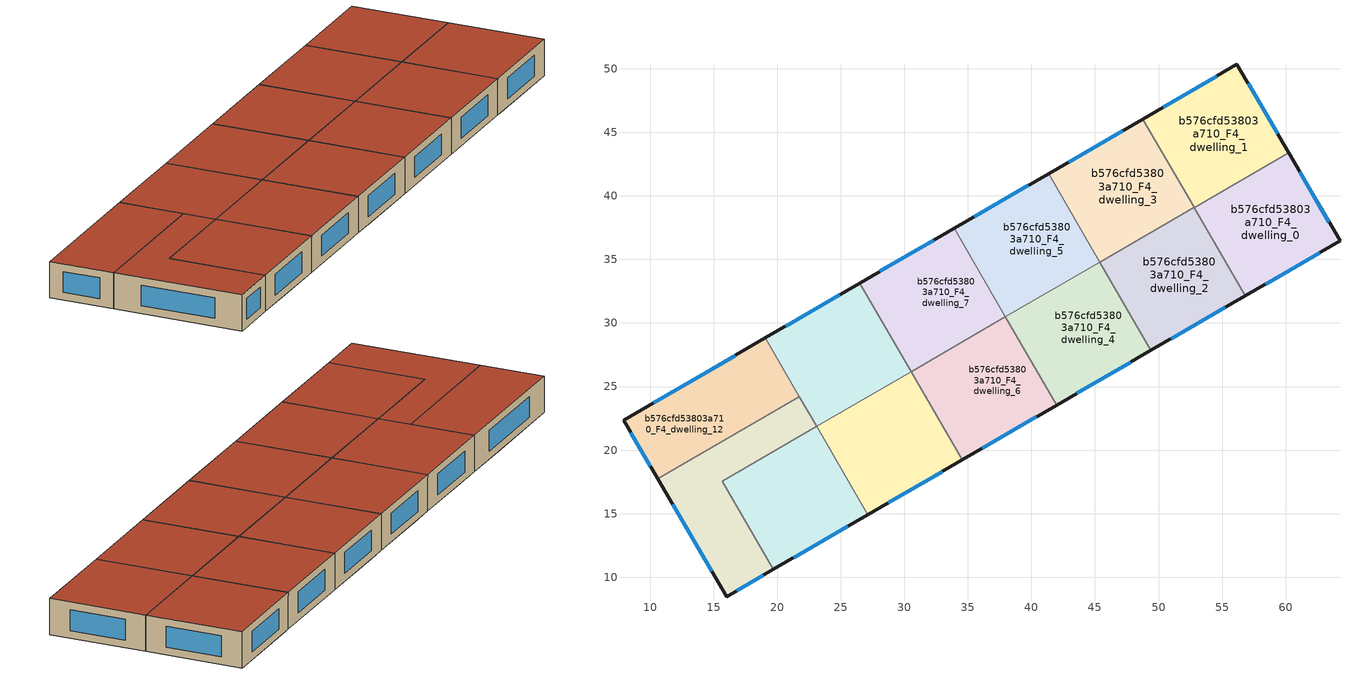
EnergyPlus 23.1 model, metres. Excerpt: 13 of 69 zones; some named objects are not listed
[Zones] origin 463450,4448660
b576cfd53803a710_F4_dwelling_0
 floor to b576cfd53803a710_F3_dwelling_7 (EU_floor_Construction): 60.23,43.38 64.28,36.46 57.37,32.45 53.35,39.4 z12
 floor adiabatic (EU_floor_Construction): 53.35,39.4 57.37,32.45 56.83,32.14 52.81,39.08 z12
 wall outside (EU_wall_Construction): 56.83,32.14 64.28,36.46 60.23,43.38 z12:15
 wall to b576cfd53803a710_F4_dwelling_1 (EU_wall_Construction): 60.23,43.38 52.81,39.08 z12:15
 wall to b576cfd53803a710_F4_dwelling_2 (EU_wall_Construction): 52.81,39.08 56.83,32.14 z12:15
 window (EU_Window_Construction): 63.41,37.94 61.1,41.9 / 58.43,33.06 62.68,35.53 z12.64:14.36
 roof outside (EU_roof_Construction): 64.28,36.46 60.23,43.38 52.81,39.08 56.83,32.14 z15
b576cfd53803a710_F4_dwelling_1
 floor to b576cfd53803a710_F3_dwelling_0 (EU_floor_Construction): 56.17,50.33 60.22,43.4 53.32,39.39 49.29,46.34 z12
 floor to b576cfd53803a710_F3_dwelling_1 (EU_floor_Construction): 49.29,46.34 53.32,39.39 52.8,39.09 48.77,46.04 z12
 floor to b576cfd53803a710_F3_dwelling_7 (EU_floor_Construction): 60.22,43.4 60.23,43.38 53.35,39.4 53.34,39.41 z12
 wall outside (EU_wall_Construction): 60.23,43.38 56.17,50.33 48.77,46.04 z12:15
 wall to b576cfd53803a710_F4_dwelling_3 (EU_wall_Construction): 48.77,46.04 52.8,39.09 z12:15
 wall to b576cfd53803a710_F4_dwelling_2 (EU_wall_Construction): 52.8,39.09 52.81,39.08 z12:15
 window (EU_Window_Construction): 59.36,44.87 57.04,48.85 / 54.59,49.42 50.36,46.96 z12.64:14.36
 roof outside (EU_roof_Construction): 60.23,43.38 56.17,50.33 48.77,46.04 52.81,39.08 z15
b576cfd53803a710_F4_dwelling_10
 floor to b576cfd53803a710_F3_dwelling_12 (EU_floor_Construction): 23.11,21.87 27.13,14.93 22.9,12.47 18.88,19.42 z12
 floor to b576cfd53803a710_F3_dwelling_13 (EU_floor_Construction): 18.88,19.42 22.9,12.47 19.71,10.62 15.68,17.57 z12
 wall outside (EU_wall_Construction): 19.71,10.62 27.14,14.93 z12:15
 wall to b576cfd53803a710_F4_dwelling_11 (EU_wall_Construction): 23.1,21.88 15.68,17.57 19.71,10.62 z12:15
 wall to b576cfd53803a710_F4_dwelling_8 (EU_wall_Construction): 27.14,14.93 23.11,21.88 z12:15
 window (EU_Window_Construction): 21.3,11.54 25.54,14 z12.64:14.36
 roof outside (EU_roof_Construction): 27.14,14.93 23.1,21.88 15.68,17.57 19.71,10.62 z15
b576cfd53803a710_F4_dwelling_11
 floor to b576cfd53803a710_F3_dwelling_13 (EU_floor_Construction): 15.68,17.57 19.71,10.62 16.02,8.48 11.97,15.42 z12
 floor to b576cfd53803a710_F3_dwelling_6 (EU_floor_Construction): 17.5,21.73 18.85,19.41 11.97,15.42 10.61,17.74 z12
 floor to b576cfd53803a710_F3_dwelling_5 (EU_floor_Construction): 21.76,24.2 23.1,21.88 18.85,19.41 17.5,21.73 z12
 wall outside (EU_wall_Construction): 10.61,17.74 16.02,8.48 19.71,10.62 z12:15
 wall to b576cfd53803a710_F4_dwelling_12 (EU_wall_Construction): 21.76,24.2 10.61,17.74 z12:15
 wall to b576cfd53803a710_F4_dwelling_9 (EU_wall_Construction): 23.1,21.88 21.76,24.2 z12:15
 window (EU_Window_Construction): 16.81,8.94 18.92,10.16 / 11.77,15.75 14.86,10.46 z12.64:14.36
 roof outside (EU_roof_Construction): 19.71,10.62 15.68,17.57 23.1,21.88 21.76,24.2 10.61,17.74 16.02,8.48 z15
b576cfd53803a710_F4_dwelling_12
 floor to b576cfd53803a710_F3_dwelling_6 (EU_floor_Construction): 14.82,26.36 17.5,21.73 10.61,17.74 7.91,22.35 z12
 floor to b576cfd53803a710_F3_dwelling_5 (EU_floor_Construction): 19.08,28.83 21.76,24.2 17.5,21.73 14.82,26.36 z12
 wall outside (EU_wall_Construction): 19.08,28.83 7.91,22.35 10.61,17.74 z12:15
 wall to b576cfd53803a710_F4_dwelling_9 (EU_wall_Construction): 21.76,24.2 19.08,28.83 z12:15
 window (EU_Window_Construction): 8.49,21.36 10.03,18.72 / 16.69,27.44 10.3,23.74 z12.64:14.36
 roof outside (EU_roof_Construction): 21.76,24.2 19.08,28.83 7.91,22.35 10.61,17.74 z15
b576cfd53803a710_F4_dwelling_2
 floor to b576cfd53803a710_F3_dwelling_8 (EU_floor_Construction): 52.8,39.09 56.83,32.14 50.48,28.46 46.45,35.41 z12
 floor to b576cfd53803a710_F3_dwelling_9 (EU_floor_Construction): 46.45,35.41 50.48,28.46 49.41,27.84 45.38,34.79 z12
 wall outside (EU_wall_Construction): 49.41,27.84 56.83,32.14 z12:15
 wall to b576cfd53803a710_F4_dwelling_3 (EU_wall_Construction): 52.8,39.09 45.38,34.79 z12:15
 wall to b576cfd53803a710_F4_dwelling_4 (EU_wall_Construction): 45.38,34.79 49.41,27.84 z12:15
 window (EU_Window_Construction): 51,28.76 55.24,31.22 z12.64:14.36
 roof outside (EU_roof_Construction): 56.83,32.14 52.8,39.09 45.38,34.79 49.41,27.84 z15
b576cfd53803a710_F4_dwelling_3
 floor to b576cfd53803a710_F3_dwelling_1 (EU_floor_Construction): 48.77,46.04 52.8,39.09 46.42,35.4 42.4,42.35 z12
 floor to b576cfd53803a710_F3_dwelling_2 (EU_floor_Construction): 42.4,42.35 46.42,35.4 45.38,34.79 41.35,41.74 z12
 wall outside (EU_wall_Construction): 48.77,46.04 41.35,41.74 z12:15
 wall to b576cfd53803a710_F4_dwelling_5 (EU_wall_Construction): 41.35,41.74 45.38,34.79 z12:15
 window (EU_Window_Construction): 47.18,45.12 42.94,42.66 z12.64:14.36
 roof outside (EU_roof_Construction): 52.8,39.09 48.77,46.04 41.35,41.74 45.38,34.79 z15
b576cfd53803a710_F4_dwelling_4
 floor to b576cfd53803a710_F3_dwelling_9 (EU_floor_Construction): 45.38,34.79 49.41,27.84 43.59,24.46 39.56,31.42 z12
 floor to b576cfd53803a710_F3_dwelling_10 (EU_floor_Construction): 39.56,31.42 43.59,24.46 41.98,23.53 37.96,30.48 z12
 wall outside (EU_wall_Construction): 41.98,23.53 49.41,27.84 z12:15
 wall to b576cfd53803a710_F4_dwelling_5 (EU_wall_Construction): 45.38,34.79 37.96,30.48 z12:15
 wall to b576cfd53803a710_F4_dwelling_6 (EU_wall_Construction): 37.95,30.48 41.98,23.53 z12:15
 window (EU_Window_Construction): 43.58,24.46 47.82,26.92 z12.64:14.36
 roof outside (EU_roof_Construction): 49.41,27.84 45.38,34.79 37.96,30.48 41.98,23.53 z15
b576cfd53803a710_F4_dwelling_5
 floor to b576cfd53803a710_F3_dwelling_2 (EU_floor_Construction): 41.35,41.74 45.38,34.79 39.53,31.4 35.5,38.35 z12
 floor to b576cfd53803a710_F3_dwelling_3 (EU_floor_Construction): 35.5,38.35 39.53,31.4 37.95,30.49 33.92,37.43 z12
 wall outside (EU_wall_Construction): 41.35,41.74 33.92,37.43 z12:15
 wall to b576cfd53803a710_F4_dwelling_7 (EU_wall_Construction): 33.92,37.43 37.95,30.48 z12:15
 window (EU_Window_Construction): 39.76,40.82 35.51,38.36 z12.64:14.36
 roof outside (EU_roof_Construction): 45.38,34.79 41.35,41.74 33.92,37.43 37.96,30.48 z15
b576cfd53803a710_F4_dwelling_6
 floor to b576cfd53803a710_F3_dwelling_10 (EU_floor_Construction): 37.96,30.49 41.98,23.53 36.7,20.47 32.67,27.42 z12
 floor to b576cfd53803a710_F3_dwelling_11 (EU_floor_Construction): 32.67,27.42 36.7,20.47 34.56,19.23 30.53,26.18 z12
 wall outside (EU_wall_Construction): 34.56,19.23 41.98,23.53 z12:15
 wall to b576cfd53803a710_F4_dwelling_8 (EU_wall_Construction): 30.53,26.18 34.56,19.23 z12:15
 wall to b576cfd53803a710_F4_dwelling_7 (EU_wall_Construction): 37.96,30.49 30.53,26.18 z12:15
 window (EU_Window_Construction): 36.15,20.15 40.39,22.61 z12.64:14.36
 roof outside (EU_roof_Construction): 41.98,23.53 37.96,30.49 30.53,26.18 34.56,19.23 z15
b576cfd53803a710_F4_dwelling_7
 floor to b576cfd53803a710_F3_dwelling_3 (EU_floor_Construction): 33.92,37.43 37.95,30.49 32.64,27.4 28.61,34.35 z12
 floor to b576cfd53803a710_F3_dwelling_4 (EU_floor_Construction): 28.61,34.35 32.64,27.4 30.53,26.18 26.5,33.13 z12
 wall outside (EU_wall_Construction): 33.92,37.43 26.5,33.13 z12:15
 wall to b576cfd53803a710_F4_dwelling_9 (EU_wall_Construction): 26.5,33.13 30.53,26.18 z12:15
 window (EU_Window_Construction): 32.33,36.51 28.09,34.05 z12.64:14.36
 roof outside (EU_roof_Construction): 37.96,30.49 33.92,37.43 26.5,33.13 30.53,26.18 z15
b576cfd53803a710_F4_dwelling_8
 floor to b576cfd53803a710_F3_dwelling_11 (EU_floor_Construction): 30.53,26.18 34.56,19.23 29.8,16.47 25.77,23.42 z12
 floor to b576cfd53803a710_F3_dwelling_12 (EU_floor_Construction): 25.77,23.42 29.8,16.47 27.13,14.93 23.11,21.87 z12
 wall outside (EU_wall_Construction): 27.14,14.93 34.56,19.23 z12:15
 wall to b576cfd53803a710_F4_dwelling_9 (EU_wall_Construction): 30.53,26.18 23.1,21.88 z12:15
 window (EU_Window_Construction): 28.73,15.85 32.97,18.31 z12.64:14.36
 roof outside (EU_roof_Construction): 34.56,19.23 30.53,26.18 23.1,21.88 27.14,14.93 z15
b576cfd53803a710_F4_dwelling_9
 floor to b576cfd53803a710_F3_dwelling_4 (EU_floor_Construction): 26.5,33.13 30.53,26.18 25.74,23.4 21.71,30.35 z12
 floor to b576cfd53803a710_F3_dwelling_5 (EU_floor_Construction): 21.71,30.35 25.74,23.4 23.1,21.88 19.08,28.83 z12
 wall outside (EU_wall_Construction): 26.5,33.13 19.08,28.83 z12:15
 window (EU_Window_Construction): 24.91,32.21 20.67,29.75 z12.64:14.36
 roof outside (EU_roof_Construction): 30.53,26.18 26.5,33.13 19.08,28.83 23.1,21.88 z15
[Building]
EU S2 Campaign: North Axis=0; Terrain=City; Solar Distribution=FullExterior
[Site:Location]
Yerevan-Zvartnots.Intl.AP: Latitude=40.15; Longitude=44.383; Time Zone=4; Elevation=854
[SizingPeriod:WeatherFileDays]
AnnualSizingPeriod: Begin Month=1; Begin Day of Month=1; End Month=12; End Day of Month=31; Day of Week for Start Day=Monday; Use Weather File Daylight Saving Period=No; Use Weather File Rain and Snow Indicators=No
[MATERIAL]
EU_InternalMass_Material: Roughness=MediumRough; Thickness=0.1; Conductivity=1; Density=1800; Specific Heat=900; Thermal Absorptance=0.9; Solar Absorptance=0.7; Visible Absorptance=0.7
[MATERIAL:NOMASS] Roughness=MediumRough; Thermal Absorptance=0.9; Solar Absorptance=0.7; Visible Absorptance=0.7
Name | Thermal Resistance
EU_wall_NoMass | 1.05043
EU_roof_NoMass | 1.45357
EU_floor_NoMass | 0.478065
[WINDOWMATERIAL:SIMPLEGLAZINGSYSTEM]
EU_Window_SimpleGlazing: UFactor=2.5566; Solar Heat Gain Coefficient=0.75; Visible Transmittance=0.75
[CONSTRUCTION]
EU_wall_Construction: EU_wall_NoMass
EU_roof_Construction: EU_roof_NoMass
EU_floor_Construction: EU_floor_NoMass
EU_Window_Construction: EU_Window_SimpleGlazing
EU_InternalMass_Construction: EU_InternalMass_Material
[ZONE] Type=1; Multiplier=1; Ceiling Height=autocalculate; Floor Area=autocalculate; Part of Total Floor Area=Yes
Name | Volume
b576cfd53803a710_F4_dwelling_0 | 206.839
b576cfd53803a710_F4_dwelling_1; b576cfd53803a710_F4_dwelling_10 | 206.84
b576cfd53803a710_F4_dwelling_11 | 206.859
b576cfd53803a710_F4_dwelling_12 | 206.837
b576cfd53803a710_F4_dwelling_2 | 206.849
b576cfd53803a710_F4_dwelling_3 | 206.857
b576cfd53803a710_F4_dwelling_4 | 206.844
b576cfd53803a710_F4_dwelling_5 | 206.822
b576cfd53803a710_F4_dwelling_6 | 206.865
b576cfd53803a710_F4_dwelling_7 | 206.858
b576cfd53803a710_F4_dwelling_8 | 206.841
b576cfd53803a710_F4_dwelling_9 | 206.842
[INTERNALMASS] Construction=EU_InternalMass_Construction
Name | Zone or ZoneList | Surface Area
b576cfd53803a710_F4_dwelling_0_EU_InternalMass | b576cfd53803a710_F4_dwelling_0 | 68.9469
b576cfd53803a710_F4_dwelling_1_EU_InternalMass | b576cfd53803a710_F4_dwelling_1 | 68.9443
b576cfd53803a710_F4_dwelling_2_EU_InternalMass | b576cfd53803a710_F4_dwelling_2 | 68.9479
b576cfd53803a710_F4_dwelling_3_EU_InternalMass | b576cfd53803a710_F4_dwelling_3 | 68.9532
b576cfd53803a710_F4_dwelling_4_EU_InternalMass | b576cfd53803a710_F4_dwelling_4 | 68.9462
b576cfd53803a710_F4_dwelling_5_EU_InternalMass | b576cfd53803a710_F4_dwelling_5 | 68.9418
b576cfd53803a710_F4_dwelling_6_EU_InternalMass | b576cfd53803a710_F4_dwelling_6 | 68.9557
b576cfd53803a710_F4_dwelling_7_EU_InternalMass | b576cfd53803a710_F4_dwelling_7 | 68.9537
b576cfd53803a710_F4_dwelling_8_EU_InternalMass | b576cfd53803a710_F4_dwelling_8 | 68.9461
b576cfd53803a710_F4_dwelling_9_EU_InternalMass | b576cfd53803a710_F4_dwelling_9 | 68.9491
b576cfd53803a710_F4_dwelling_10_EU_InternalMass | b576cfd53803a710_F4_dwelling_10 | 68.9468
b576cfd53803a710_F4_dwelling_11_EU_InternalMass | b576cfd53803a710_F4_dwelling_11 | 68.953
b576cfd53803a710_F4_dwelling_12_EU_InternalMass | b576cfd53803a710_F4_dwelling_12 | 68.9445
[OTHEREQUIPMENT] Fuel Type=Electricity; Design Level Calculation Method=Watts/Area; Power per Zone Floor Area=1; Fraction Latent=0; Fraction Radiant=0; Fraction Lost=0; Carbon Dioxide Generation Rate=0; EndUse Subcategory=EU_Step8_InternalGains
Name | Zone or ZoneList or Space or SpaceList | Schedule
EU_Step8_InternalGain_b576cfd53803a710_F4_dwelling_0_f000 | b576cfd53803a710_F4_dwelling_0 | EU_Step8_GainSchedule_b576cfd53803a710_F4_dwelling_0_f000
EU_Step8_InternalGain_b576cfd53803a710_F4_dwelling_1_f000 | b576cfd53803a710_F4_dwelling_1 | EU_Step8_GainSchedule_b576cfd53803a710_F4_dwelling_1_f000
EU_Step8_InternalGain_b576cfd53803a710_F4_dwelling_2_f000 | b576cfd53803a710_F4_dwelling_2 | EU_Step8_GainSchedule_b576cfd53803a710_F4_dwelling_2_f000
EU_Step8_InternalGain_b576cfd53803a710_F4_dwelling_3_f000 | b576cfd53803a710_F4_dwelling_3 | EU_Step8_GainSchedule_b576cfd53803a710_F4_dwelling_3_f000
EU_Step8_InternalGain_b576cfd53803a710_F4_dwelling_4_f000 | b576cfd53803a710_F4_dwelling_4 | EU_Step8_GainSchedule_b576cfd53803a710_F4_dwelling_4_f000
EU_Step8_InternalGain_b576cfd53803a710_F4_dwelling_5_f000 | b576cfd53803a710_F4_dwelling_5 | EU_Step8_GainSchedule_b576cfd53803a710_F4_dwelling_5_f000
EU_Step8_InternalGain_b576cfd53803a710_F4_dwelling_6_f000 | b576cfd53803a710_F4_dwelling_6 | EU_Step8_GainSchedule_b576cfd53803a710_F4_dwelling_6_f000
EU_Step8_InternalGain_b576cfd53803a710_F4_dwelling_7_f000 | b576cfd53803a710_F4_dwelling_7 | EU_Step8_GainSchedule_b576cfd53803a710_F4_dwelling_7_f000
EU_Step8_InternalGain_b576cfd53803a710_F4_dwelling_8_f000 | b576cfd53803a710_F4_dwelling_8 | EU_Step8_GainSchedule_b576cfd53803a710_F4_dwelling_8_f000
EU_Step8_InternalGain_b576cfd53803a710_F4_dwelling_9_f000 | b576cfd53803a710_F4_dwelling_9 | EU_Step8_GainSchedule_b576cfd53803a710_F4_dwelling_9_f000
EU_Step8_InternalGain_b576cfd53803a710_F4_dwelling_10_f000 | b576cfd53803a710_F4_dwelling_10 | EU_Step8_GainSchedule_b576cfd53803a710_F4_dwelling_10_f000
EU_Step8_InternalGain_b576cfd53803a710_F4_dwelling_11_f000 | b576cfd53803a710_F4_dwelling_11 | EU_Step8_GainSchedule_b576cfd53803a710_F4_dwelling_11_f000
EU_Step8_InternalGain_b576cfd53803a710_F4_dwelling_12_f000 | b576cfd53803a710_F4_dwelling_12 | EU_Step8_GainSchedule_b576cfd53803a710_F4_dwelling_12_f000
[ZONEVENTILATION:DESIGNFLOWRATE] Schedule=EU_AlwaysOn; Design Flow Rate Calculation Method=AirChanges/Hour; Air Changes per Hour=0.557805; Ventilation Type=Natural; Fan Pressure Rise=0; Fan Total Efficiency=1; Constant Term Coefficient=1; Temperature Term Coefficient=0; Velocity Term Coefficient=0; Velocity Squared Term Coefficient=0; Minimum Indoor Temperature=-100; Maximum Indoor Temperature=100; Delta Temperature=-100; Minimum Outdoor Temperature=-100; Maximum Outdoor Temperature=100; Maximum Wind Speed=40
Name | Zone or ZoneList or Space or SpaceList
EU_ConstantAir_b576cfd53803a710_F4_dwelling_0 | b576cfd53803a710_F4_dwelling_0
EU_ConstantAir_b576cfd53803a710_F4_dwelling_1 | b576cfd53803a710_F4_dwelling_1
EU_ConstantAir_b576cfd53803a710_F4_dwelling_2 | b576cfd53803a710_F4_dwelling_2
EU_ConstantAir_b576cfd53803a710_F4_dwelling_3 | b576cfd53803a710_F4_dwelling_3
EU_ConstantAir_b576cfd53803a710_F4_dwelling_4 | b576cfd53803a710_F4_dwelling_4
EU_ConstantAir_b576cfd53803a710_F4_dwelling_5 | b576cfd53803a710_F4_dwelling_5
EU_ConstantAir_b576cfd53803a710_F4_dwelling_6 | b576cfd53803a710_F4_dwelling_6
EU_ConstantAir_b576cfd53803a710_F4_dwelling_7 | b576cfd53803a710_F4_dwelling_7
EU_ConstantAir_b576cfd53803a710_F4_dwelling_8 | b576cfd53803a710_F4_dwelling_8
EU_ConstantAir_b576cfd53803a710_F4_dwelling_9 | b576cfd53803a710_F4_dwelling_9
EU_ConstantAir_b576cfd53803a710_F4_dwelling_10 | b576cfd53803a710_F4_dwelling_10
EU_ConstantAir_b576cfd53803a710_F4_dwelling_11 | b576cfd53803a710_F4_dwelling_11
EU_ConstantAir_b576cfd53803a710_F4_dwelling_12 | b576cfd53803a710_F4_dwelling_12
[HVACTEMPLATE:ZONE:IDEALLOADSAIRSYSTEM] System Availability Schedule=EU_AlwaysOn; Maximum Heating Supply Air Temperature=50; Minimum Cooling Supply Air Temperature=13; Maximum Heating Supply Air Humidity Ratio=0.0156; Minimum Cooling Supply Air Humidity Ratio=0.0077; Heating Limit=NoLimit; Cooling Limit=NoLimit; Heating Availability Schedule=EU_AlwaysOn; Cooling Availability Schedule=EU_CoolingOff; Dehumidification Control Type=ConstantSensibleHeatRatio; Cooling Sensible Heat Ratio=0.7; Dehumidification Setpoint=60; Humidification Control Type=None; Humidification Setpoint=30; Outdoor Air Method=None; Outdoor Air Flow Rate per Person=0.00944; Outdoor Air Flow Rate per Zone Floor Area=0; Outdoor Air Flow Rate per Zone=0; Demand Controlled Ventilation Type=None; Outdoor Air Economizer Type=NoEconomizer; Heat Recovery Type=None; Sensible Heat Recovery Effectiveness=0.7; Latent Heat Recovery Effectiveness=0.65
Name | Template Thermostat
b576cfd53803a710_F4_dwelling_0 | EU_HeatOnly_b576cfd53803a710_F4_dwelling_0
b576cfd53803a710_F4_dwelling_1 | EU_HeatOnly_b576cfd53803a710_F4_dwelling_1
b576cfd53803a710_F4_dwelling_2 | EU_HeatOnly_b576cfd53803a710_F4_dwelling_2
b576cfd53803a710_F4_dwelling_3 | EU_HeatOnly_b576cfd53803a710_F4_dwelling_3
b576cfd53803a710_F4_dwelling_4 | EU_HeatOnly_b576cfd53803a710_F4_dwelling_4
b576cfd53803a710_F4_dwelling_5 | EU_HeatOnly_b576cfd53803a710_F4_dwelling_5
b576cfd53803a710_F4_dwelling_6 | EU_HeatOnly_b576cfd53803a710_F4_dwelling_6
b576cfd53803a710_F4_dwelling_7 | EU_HeatOnly_b576cfd53803a710_F4_dwelling_7
b576cfd53803a710_F4_dwelling_8 | EU_HeatOnly_b576cfd53803a710_F4_dwelling_8
b576cfd53803a710_F4_dwelling_9 | EU_HeatOnly_b576cfd53803a710_F4_dwelling_9
b576cfd53803a710_F4_dwelling_10 | EU_HeatOnly_b576cfd53803a710_F4_dwelling_10
b576cfd53803a710_F4_dwelling_11 | EU_HeatOnly_b576cfd53803a710_F4_dwelling_11
b576cfd53803a710_F4_dwelling_12 | EU_HeatOnly_b576cfd53803a710_F4_dwelling_12
[SIZING:ZONE] Zone Cooling Design Supply Air Temperature Input Method=SupplyAirTemperature; Zone Cooling Design Supply Air Temperature=13; Zone Heating Design Supply Air Temperature Input Method=SupplyAirTemperature; Zone Heating Design Supply Air Temperature=50; Zone Cooling Design Supply Air Humidity Ratio=0.008; Zone Heating Design Supply Air Humidity Ratio=0.008; Cooling Design Air Flow Method=DesignDay; Cooling Design Air Flow Rate=0; Cooling Minimum Air Flow per Zone Floor Area=0.000762; Cooling Minimum Air Flow=0; Cooling Minimum Air Flow Fraction=0.2; Heating Design Air Flow Method=DesignDay; Heating Design Air Flow Rate=0; Heating Maximum Air Flow per Zone Floor Area=0.002032; Heating Maximum Air Flow=0.141576; Heating Maximum Air Flow Fraction=0.3; Account for Dedicated Outdoor Air System=No; Dedicated Outdoor Air System Control Strategy=NeutralSupplyAir; Dedicated Outdoor Air Low Setpoint Temperature for Design=autosize; Dedicated Outdoor Air High Setpoint Temperature for Design=autosize; Zone Load Sizing Method=Sensible Load Only No Latent Load; Zone Latent Cooling Design Supply Air Humidity Ratio Input Method=HumidityRatioDifference; Zone Cooling Design Supply Air Humidity Ratio Difference=0.005; Zone Latent Heating Design Supply Air Humidity Ratio Input Method=HumidityRatioDifference; Zone Humidification Design Supply Air Humidity Ratio Difference=0.005
b576cfd53803a710_F4_dwelling_0; b576cfd53803a710_F4_dwelling_1; b576cfd53803a710_F4_dwelling_2; b576cfd53803a710_F4_dwelling_3; b576cfd53803a710_F4_dwelling_4; b576cfd53803a710_F4_dwelling_5; b576cfd53803a710_F4_dwelling_6; b576cfd53803a710_F4_dwelling_7; b576cfd53803a710_F4_dwelling_8; b576cfd53803a710_F4_dwelling_9; b576cfd53803a710_F4_dwelling_10; b576cfd53803a710_F4_dwelling_11; b576cfd53803a710_F4_dwelling_12
[SCHEDULE:CONSTANT]
Name | Hourly Value
EU_AlwaysOn | 1
EU_CoolingOff | 0
[SCHEDULE:FILE] Column Number=1; Rows to Skip at Top=0; Number of Hours of Data=8760; Column Separator=Comma; Interpolate to Timestep=No; Minutes per Item=60; Adjust Schedule for Daylight Savings=Yes
Name | File
EU_Step8_GainSchedule_b576cfd53803a710_F4_dwelling_0_f000 | ../../schedules/b576cfd53803a710/b576cfd53803a710_F4_dwelling_0_f000_gain.csv
EU_Step8_GainSchedule_b576cfd53803a710_F4_dwelling_1_f000 | ../../schedules/b576cfd53803a710/b576cfd53803a710_F4_dwelling_1_f000_gain.csv
EU_Step8_GainSchedule_b576cfd53803a710_F4_dwelling_2_f000 | ../../schedules/b576cfd53803a710/b576cfd53803a710_F4_dwelling_2_f000_gain.csv
EU_Step8_GainSchedule_b576cfd53803a710_F4_dwelling_3_f000 | ../../schedules/b576cfd53803a710/b576cfd53803a710_F4_dwelling_3_f000_gain.csv
EU_Step8_GainSchedule_b576cfd53803a710_F4_dwelling_4_f000 | ../../schedules/b576cfd53803a710/b576cfd53803a710_F4_dwelling_4_f000_gain.csv
EU_Step8_GainSchedule_b576cfd53803a710_F4_dwelling_5_f000 | ../../schedules/b576cfd53803a710/b576cfd53803a710_F4_dwelling_5_f000_gain.csv
EU_Step8_GainSchedule_b576cfd53803a710_F4_dwelling_6_f000 | ../../schedules/b576cfd53803a710/b576cfd53803a710_F4_dwelling_6_f000_gain.csv
EU_Step8_GainSchedule_b576cfd53803a710_F4_dwelling_7_f000 | ../../schedules/b576cfd53803a710/b576cfd53803a710_F4_dwelling_7_f000_gain.csv
EU_Step8_GainSchedule_b576cfd53803a710_F4_dwelling_8_f000 | ../../schedules/b576cfd53803a710/b576cfd53803a710_F4_dwelling_8_f000_gain.csv
EU_Step8_GainSchedule_b576cfd53803a710_F4_dwelling_9_f000 | ../../schedules/b576cfd53803a710/b576cfd53803a710_F4_dwelling_9_f000_gain.csv
EU_Step8_GainSchedule_b576cfd53803a710_F4_dwelling_10_f000 | ../../schedules/b576cfd53803a710/b576cfd53803a710_F4_dwelling_10_f000_gain.csv
EU_Step8_GainSchedule_b576cfd53803a710_F4_dwelling_11_f000 | ../../schedules/b576cfd53803a710/b576cfd53803a710_F4_dwelling_11_f000_gain.csv
EU_Step8_GainSchedule_b576cfd53803a710_F4_dwelling_12_f000 | ../../schedules/b576cfd53803a710/b576cfd53803a710_F4_dwelling_12_f000_gain.csv
